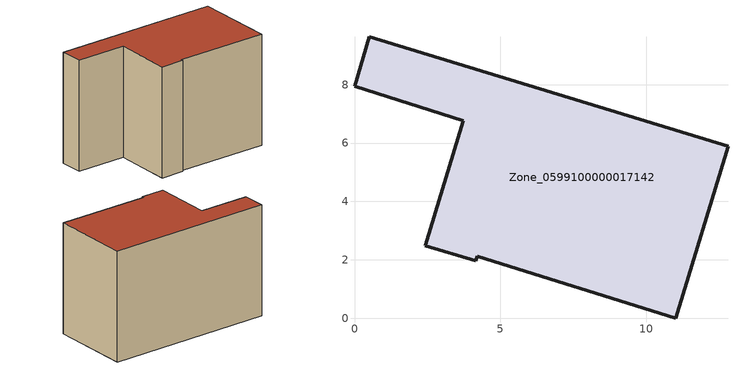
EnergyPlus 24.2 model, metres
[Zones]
Zone_0599100000017142
 floor ground (C_G): 3.73,6.77 0,7.94 0.51,9.64 12.8,5.89 11.01,0 4.2,2.12 4.15,1.97 2.42,2.48 z0
 wall outside (C_F): 12.8,5.89 0.51,9.64 0,7.94 3.73,6.77 2.42,2.48 4.15,1.97 4.2,2.12 11.01,0 12.8,5.89 z0:8.54
 roof outside (C_R): 2.42,2.48 4.15,1.97 4.2,2.12 11.01,0 12.8,5.89 0.51,9.64 0,7.94 3.73,6.77 z8.54
[BUILDING]
Pand.0599100000017142: North Axis=0; Terrain=City; Loads Convergence Tolerance Value=0.04; Temperature Convergence Tolerance Value=0.4; Solar Distribution=FullExterior; Maximum Number of Warmup Days=25; Minimum Number of Warmup Days=1
[Site:Location]
Rotterdam.The.Hague.AP_ZH_NLD Design_Conditions: Latitude=51.96; Longitude=4.45; Time Zone=1; Elevation=-4.5
[SITE:GROUNDTEMPERATURE:BUILDINGSURFACE]
18, 18, 18, 18, 18, 18, 18, 18, 18, 18, 18, 18
[MATERIAL] Thermal Absorptance=0.9; Solar Absorptance=0.7; Visible Absorptance=0.7
Name | Roughness | Thickness | Conductivity | Density | Specific Heat
G.TI.1975-1991 | MediumSmooth | 0.15 | 0.288461 | 540 | 1210
F.TI.1975-1991 | Rough | 0.3 | 0.230769 | 1920 | 840
R.TI.1975-1991 | MediumRough | 0.2 | 0.153846 | 1500 | 1000
[CONSTRUCTION]
C_G: G.TI.1975-1991
C_F: F.TI.1975-1991
C_R: R.TI.1975-1991
[ZONE]
Zone_0599100000017142: Type=1; Multiplier=1; Ceiling Height=Autocalculate; Volume=Autocalculate; Floor Area=autocalculate; Part of Total Floor Area=Yes
[ZONEINFILTRATION:DESIGNFLOWRATE]
Infil_Zone_0599100000017142: Zone or ZoneList or Space or SpaceList=Zone_0599100000017142; Schedule=AlwaysOn; Design Flow Rate Calculation Method=Flow/Area; Flow Rate per Floor Area=0.003; Constant Term Coefficient=1; Temperature Term Coefficient=0; Velocity Term Coefficient=0; Velocity Squared Term Coefficient=0
[HVACTEMPLATE:ZONE:IDEALLOADSAIRSYSTEM]
Zone_0599100000017142: Maximum Heating Supply Air Temperature=50; Minimum Cooling Supply Air Temperature=13; Maximum Heating Supply Air Humidity Ratio=0.0156; Minimum Cooling Supply Air Humidity Ratio=0.0077; Heating Limit=NoLimit; Cooling Limit=NoLimit; Dehumidification Control Type=ConstantSensibleHeatRatio; Cooling Sensible Heat Ratio=0.7; Dehumidification Setpoint=60; Humidification Control Type=None; Humidification Setpoint=30; Outdoor Air Method=None; Outdoor Air Flow Rate per Person=0.00944; Outdoor Air Flow Rate per Zone Floor Area=0; Outdoor Air Flow Rate per Zone=0; Demand Controlled Ventilation Type=None; Outdoor Air Economizer Type=NoEconomizer; Heat Recovery Type=None; Sensible Heat Recovery Effectiveness=0.7; Latent Heat Recovery Effectiveness=0.65
[ZONECONTROL:THERMOSTAT]
ThermostatControl_Zone_0599100000017142: Zone or ZoneList=Zone_0599100000017142; Control Type Schedule=DualSetpointControlType; Control 1=Thermostat_Zone_0599100000017142; Temperature Difference Between Cutout And Setpoint=0
[THERMOSTATSETPOINT:DUALSETPOINT]
Thermostat_Zone_0599100000017142: Heating Setpoint Temperature Schedule=HeatingSetpoint_Zone_0599100000017142; Cooling Setpoint Temperature Schedule=CoolingSetpoint_Zone_0599100000017142
[SCHEDULE:COMPACT]
HeatingSetpoint_Zone_0599100000017142: Through: 12/31, For: AllDays, Until: 24:00, 21
CoolingSetpoint_Zone_0599100000017142: Through: 12/31, For: AllDays, Until: 24:00, 24
DualSetpointControlType: Through: 12/31, For: AllDays, Until: 24:00, 4
AlwaysOn: Through: 12/31, For: AllDays, Until: 24:00, 1
